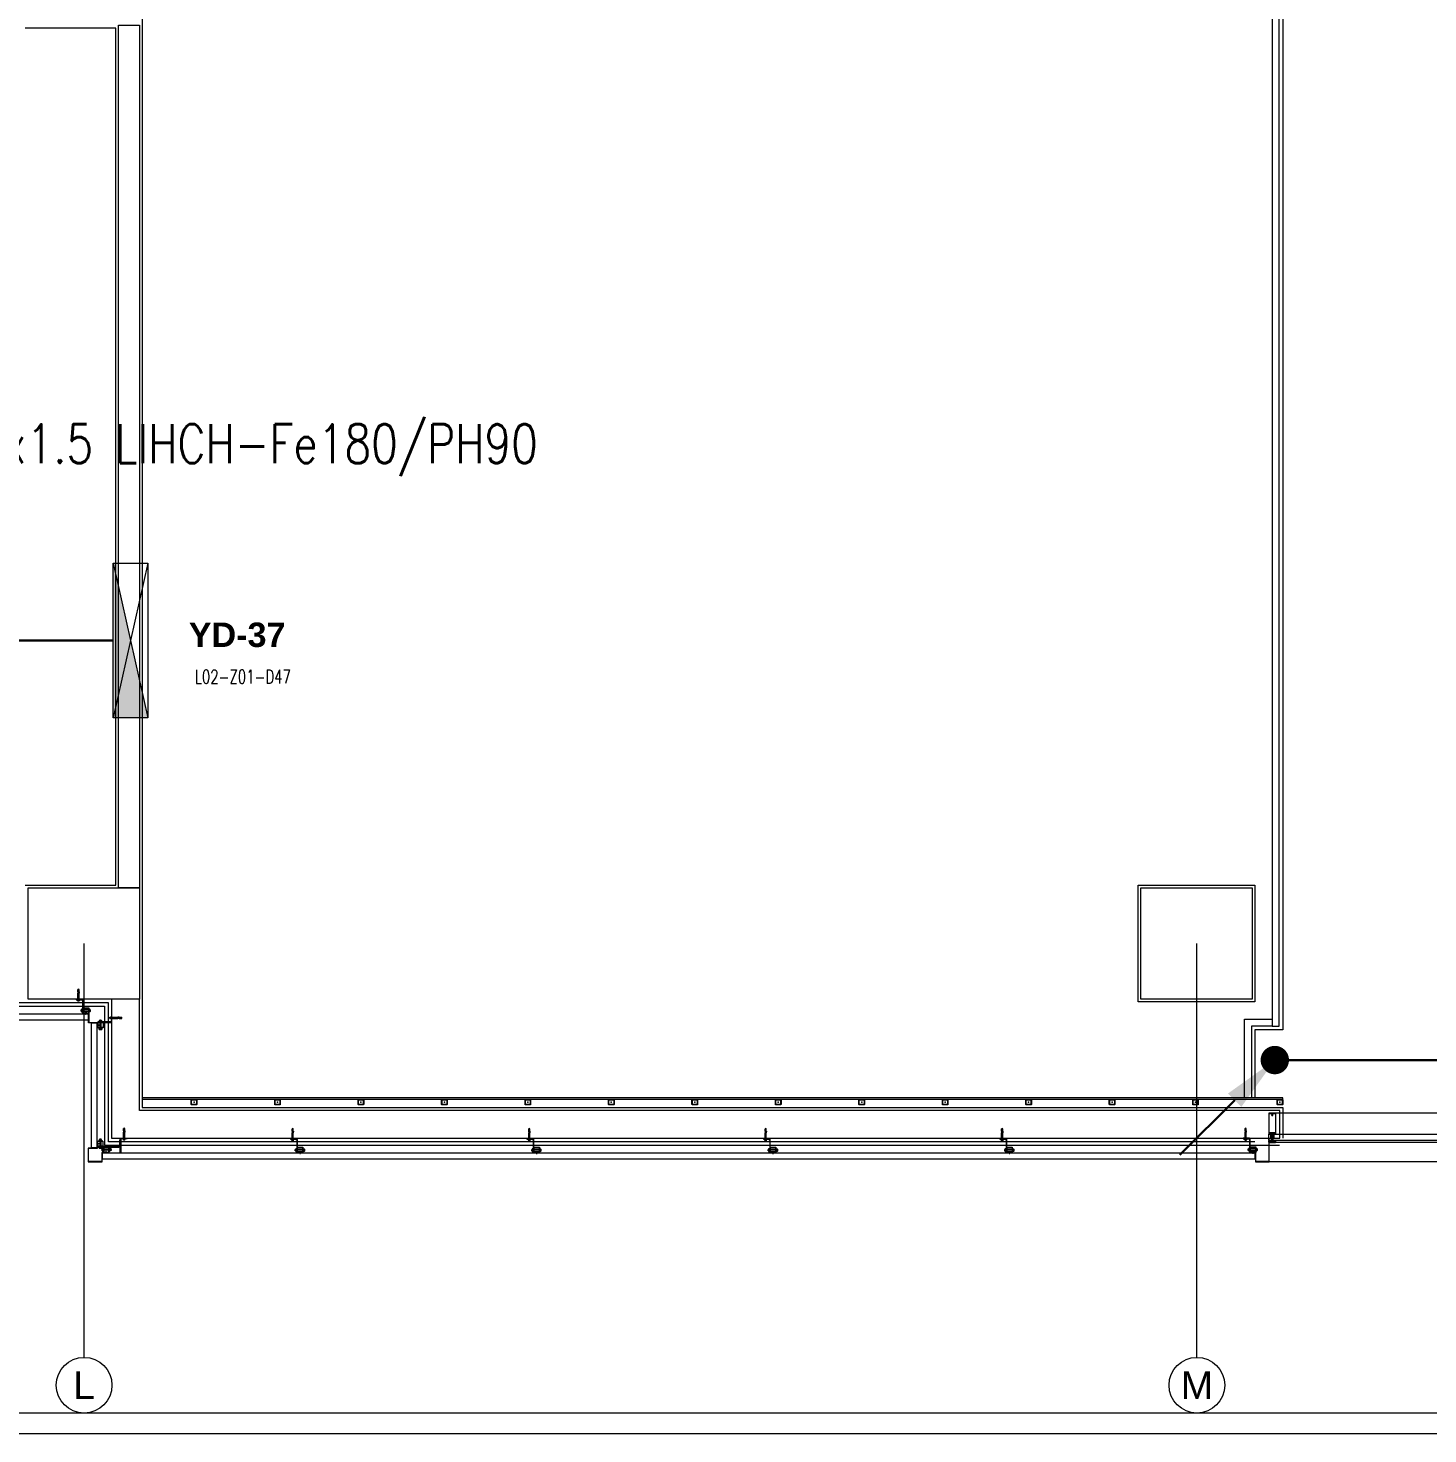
# Model space of a CAD drawing. Extents: x -3709 to 34962, y 0 to 8245.
# Drawn here: x 25396 to 26402, y 0 to 1011 of the extents above; entities that cross this region are included whole.
import ezdxf
from ezdxf.enums import TextEntityAlignment as Align

# ---------------------------------------------------------------- set-up
doc = ezdxf.new("R2010")
doc.units = 0
doc.linetypes.add('Grundrisse$0$AUSGEZOGEN', pattern=[2, 1, 1])
doc.layers.get('0').update_dxf_attribs({"color": 9, "lineweight": 9})
for name, color, linetype, lineweight in [('00', 9, 'Continuous', 9), ('01', 9, 'Continuous', 9), ('06C', 9, 'Continuous', 9), ('06D', 9, 'Continuous', 9), ('10', 9, 'Continuous', 9), ('10A', 9, 'Continuous', 9), ('11', 9, 'Continuous', 9), ('14', 9, 'Continuous', 9), ('15', 9, 'Continuous', 9), ('24', 9, 'Continuous', 9), ('33', 9, 'BATTING', 9), ('40A', 9, 'Continuous', 9), ('E-DEDEKTÖR NUMARALARI', 20, 'Continuous', 30), ('E-MODÜL HATTI', 6, 'Continuous', 30), ('E-OK', 3, 'Continuous', 30), ('E-YAZI', 7, 'Continuous', 30), ('EQ LIST', 7, 'Continuous', 13), ('H-DAMPER', 1, 'Continuous', 13)]:
    doc.layers.add(name, color=color, linetype=linetype, lineweight=lineweight)
doc.styles.add('Arial', font='arial.ttf', dxfattribs={"height": 2.5})
doc.styles.add('E-YAZI', font='txttw.shx')
doc.linetypes.add('BATTING', pattern='A,0.0001,-0.1,[134,ltypeshp.shx,S=0.1,R=0,X=-0.1,Y=0],-0.2,[134,ltypeshp.shx,S=0.1,R=180,X=0.1,Y=0],-0.1', length=0.4001)

# ---------------------------------------------------------------- blocks, each defined once
blk = doc.blocks.new('p-kolon-80x80-vw')
at = {"layer": '01'}
blk.add_lwpolyline([(-40, -40), (-40, 40), (40, 40), (40, -40)], close=True, dxfattribs=at)
blk = doc.blocks.new('p-profil-21')
at = {"layer": '10A', "linetype": 'Continuous'}
for points in [[(2.4, 20.8), (2.3, 20.9), (-2.3, 20.9), (-2.4, 20.8), (-2.4, 20.2), (-2.3, 20.2), (-2.3, 20.1), (-2.4, 19.8), (-2.5, 19.8), (-2.5, 20.8), (-2.4, 21), (-2.4, 21), (2.3, 21), (2.5, 20.9), (2.5, 20.8), (2.5, 19.8), (2.4, 19.8), (2.3, 20.1), (2.3, 20.2), (2.4, 20.2)], [(-2.1, 19.9), (-2, 19.9), (-2, 19.9), (-2, 19.8), (-2.4, 19.8), (-2.3, 20.2), (-2.2, 20.2), (-2.3, 20.2), (-2.3, 20.3), (-2.3, 20.3), (-2.3, 20.5), (-2.2, 20.6), (-2.1, 20.8), (-2.1, 20.8), (-2.1, 20.8), (-2.1, 20.7), (-2.1, 20.4), (-2, 20.3), (-1.1, 20.3), (-1, 20.2), (-1, 20.1), (-0.9, 20), (0, 20), (0, 20), (0, 20), (0.9, 20), (1, 20.1), (1, 20.2), (1.1, 20.3), (2, 20.3), (2, 20.4), (2, 20.7), (2.1, 20.8), (2.1, 20.8), (2.1, 20.8), (2.2, 20.6), (2.3, 20.5), (2.3, 20.3), (2.3, 20.3), (2.3, 20.2), (2.2, 20.2), (2.2, 20.2), (2.3, 19.8), (2, 19.8), (1.9, 19.9), (1.9, 19.9), (2.1, 19.9), (2.1, 20.1), (2, 20.2), (1.1, 20.2), (1.1, 19.9), (1.2, 19.9), (1.2, 19.9), (1.2, 19.8), (-1.2, 19.8), (-1.3, 19.9), (-1.3, 19.9), (-1.1, 19.9), (-1.1, 20.2), (-2, 20.2), (-2.1, 20.1)], [(2.5, 14.7), (2.5, 0.1), (2.5, 0), (2.3, 0), (-2.4, 0), (-2.5, 0.1), (-2.5, 0.1), (-2.5, 14.7), (-2.3, 14.7), (-2.2, 14.7), (-2.2, 14.6), (-2.3, 14.6), (-2.3, 14.4), (-1.9, 14.4), (-1.9, 14.4), (-1.8, 14.4), (-1.4, 14.4), (-1.4, 14.6), (-1.5, 14.6), (-1.5, 14.7), (-1.4, 14.7), (-1.1, 14.7), (-1.1, 14.6), (-1.2, 14.6), (-1.2, 14.4), (-0.7, 14.4), (-0.5, 14.5), (-0.5, 14.6), (-0.5, 15.7), (-0.5, 15.7), (-0.4, 15.7), (-0.2, 15.6), (-0.2, 15.6), (-0.2, 15.5), (-0.2, 15.4), (-0.2, 15.4), (-0.2, 15.4), (-0.2, 15.2), (-0.2, 15.2), (-0.2, 15.2), (-0.2, 15), (-0.2, 15), (-0.2, 15), (-0.2, 14.9), (-0.2, 14.8), (-0.2, 14.8), (-0.2, 14.7), (-0.2, 14.7), (-0.2, 14.6), (-0.2, 14.6), (-0.1, 14.4), (0, 14.3), (0.1, 14.4), (0.2, 14.6), (0.2, 14.7), (0.2, 14.7), (0.2, 14.8), (0.2, 14.9), (0.2, 14.9), (0.2, 15), (0.2, 15.1), (0.2, 15.1), (0.2, 15.1), (0.2, 15.3), (0.2, 15.3), (0.2, 15.3), (0.2, 15.4), (0.2, 15.5), (0.2, 15.5), (0.2, 15.6), (0.3, 15.6), (0.4, 15.7), (0.5, 15.7), (0.5, 15.7), (0.5, 14.6), (0.6, 14.5), (0.6, 14.4), (1.2, 14.4), (1.2, 14.6), (1.1, 14.6), (1.1, 14.7), (1.5, 14.7), (1.5, 14.7), (1.5, 14.6), (1.4, 14.6), (1.4, 14.4), (1.9, 14.4), (1.9, 14.4), (1.9, 14.4), (2.4, 14.4), (2.4, 14.6), (2.2, 14.6), (2.2, 14.7), (2.3, 14.7)]]:
    blk.add_lwpolyline(points, close=True, dxfattribs=at)
blk.add_lwpolyline([(2.3, 14.1), (-2.3, 14.1), (-2.3, 0.2), (-0.2, 0.2), (-0.1, 0.3), (-0.1, 0.7), (-0.2, 0.8), (-0.2, 0.8), (-0.3, 0.8), (-0.3, 0.9), (-0.3, 0.9), (-0.4, 1), (-0.4, 1), (-0.4, 1), (-0.4, 1.1), (-0.5, 1.2), (-0.5, 1.2), (-0.5, 1.3), (-0.4, 1.3), (-0.4, 1.4), (-0.4, 1.4), (-0.4, 1.5), (-0.3, 1.5), (-0.3, 1.6), (-0.2, 1.6), (-0.1, 1.5), (-0.1, 1.3), (-0.2, 1.3), (-0.2, 1.3), (-0.2, 1.2), (-0.2, 1.1), (-0.2, 1.1), (-0.1, 1.1), (-0.1, 1), (0, 1), (0.1, 1), (0.1, 1.1), (0.1, 1.1), (0.2, 1.1), (0.2, 1.2), (0.2, 1.3), (0.1, 1.3), (0.1, 1.3), (0.1, 1.4), (0.1, 1.5), (0.2, 1.6), (0.3, 1.6), (0.3, 1.5), (0.3, 1.5), (0.4, 1.4), (0.4, 1.4), (0.4, 1.3), (0.4, 1.3), (0.4, 1.2), (0.4, 1.2), (0.4, 1.1), (0.4, 1), (0.4, 1), (0.4, 1), (0.3, 0.9), (0.3, 0.9), (0.2, 0.8), (0.2, 0.8), (0.2, 0.8), (0.1, 0.7), (0.1, 0.3), (0.1, 0.2), (2.3, 0.2), (2.3, 14.1)], dxfattribs=at)
at = {"layer": '10A', "linetype": 'Grundrisse$0$AUSGEZOGEN'}
for points in [[(-0.9, 18.2), (-0.9, 18.2), (-0.5, 18.3), (-0.5, 18.2), (-0.6, 18.1), (-0.6, 18.1), (-0.9, 18.1), (-1, 18), (-1.1, 17.9), (-1.1, 17.6), (-1.1, 17.5), (-1.2, 17.5), (-1.2, 17.6), (-1.2, 17.9), (-1.2, 17.9), (-1.2, 18), (-1.2, 18), (-1.1, 18), (-1.1, 18.1), (-1.1, 18.1), (-1, 18.2), (-1, 18.2)], [(-0.9, 17.3), (-0.9, 17.3), (-0.5, 17.4), (-0.5, 17.3), (-0.6, 17.2), (-0.6, 17.2), (-0.9, 17.2), (-1, 17.1), (-1.1, 17), (-1.1, 16.7), (-1.1, 16.7), (-1.2, 16.6), (-1.2, 16.7), (-1.2, 17), (-1.2, 17), (-1.2, 17.1), (-1.2, 17.1), (-1.1, 17.2), (-1.1, 17.2), (-1.1, 17.2), (-1, 17.3), (-1, 17.3)], [(-0.9, 16.4), (-0.9, 16.5), (-0.5, 16.5), (-0.5, 16.4), (-0.6, 16.3), (-0.6, 16.3), (-0.9, 16.3), (-1, 16.2), (-1.1, 16.1), (-1.1, 15.8), (-1.1, 15.8), (-1.2, 15.8), (-1.2, 15.8), (-1.2, 16.1), (-1.2, 16.1), (-1.2, 16.2), (-1.2, 16.2), (-1.1, 16.3), (-1.1, 16.3), (-1.1, 16.4), (-1, 16.4), (-1, 16.4)], [(0.5, 15.8), (0.3, 15.8), (0.2, 15.7), (0.2, 15.6), (0.2, 15.4), (0.2, 15.2), (0.2, 15.2), (0.2, 15.1), (0.2, 15.1), (0.2, 15.1), (0.2, 14.9), (0.2, 14.8), (0.2, 14.8), (0.1, 14.6), (0, 14.6), (-0.1, 14.6), (-0.2, 14.8), (-0.2, 14.8), (-0.2, 14.9), (-0.2, 15.1), (-0.2, 15.1), (-0.2, 15.1), (-0.2, 15.2), (-0.2, 15.2), (-0.2, 15.4), (-0.2, 15.6), (-0.2, 15.7), (-0.3, 15.8), (-0.5, 15.8), (-0.5, 18.6), (-0.5, 18.7), (-0.4, 18.9), (-0.4, 19), (-0.4, 19), (-0.5, 19), (-0.5, 19), (-0.5, 19), (-0.5, 19.6), (-0.4, 19.7), (-0.3, 19.6), (-0.3, 19.5), (-0.3, 19.5), (-0.4, 19.5), (-0.4, 19.2), (-0.3, 19.1), (0, 18.8), (0, 18.8), (0, 18.8), (0.3, 19.1), (0.4, 19.2), (0.4, 19.5), (0.3, 19.5), (0.3, 19.5), (0.3, 19.6), (0.4, 19.7), (0.5, 19.6), (0.5, 19.6), (0.5, 19), (0.5, 19), (0.4, 19), (0.4, 19), (0.4, 18.9), (0.5, 18.7), (0.5, 18.6)], [(0.9, 18.2), (0.9, 18.2), (0.5, 18.3), (0.5, 18.2), (0.5, 18.1), (0.6, 18.1), (0.9, 18.1), (1, 18), (1.1, 17.9), (1.1, 17.6), (1.1, 17.5), (1.1, 17.5), (1.2, 17.6), (1.2, 17.9), (1.2, 17.9), (1.2, 18), (1.1, 18), (1.1, 18), (1.1, 18.1), (1.1, 18.1), (1, 18.2), (1, 18.2)], [(0.9, 17.3), (0.9, 17.3), (0.5, 17.4), (0.5, 17.3), (0.5, 17.2), (0.6, 17.2), (0.9, 17.2), (1, 17.1), (1.1, 17), (1.1, 16.7), (1.1, 16.7), (1.1, 16.6), (1.2, 16.7), (1.2, 17), (1.2, 17), (1.2, 17.1), (1.1, 17.1), (1.1, 17.2), (1.1, 17.2), (1.1, 17.2), (1, 17.3), (1, 17.3)], [(0.9, 16.4), (0.9, 16.5), (0.5, 16.5), (0.5, 16.4), (0.5, 16.3), (0.6, 16.3), (0.9, 16.3), (1, 16.2), (1.1, 16.1), (1.1, 15.8), (1.1, 15.8), (1.1, 15.8), (1.2, 15.8), (1.2, 16.1), (1.2, 16.1), (1.2, 16.2), (1.1, 16.2), (1.1, 16.3), (1.1, 16.3), (1.1, 16.4), (1, 16.4), (1, 16.4)]]:
    blk.add_lwpolyline(points, close=True, dxfattribs=at)
blk = doc.blocks.new('p-cephe-birincikat-onkisim')
at = {"layer": '06D'}
for points in [[(-240, -3762), (-903.1, -3762)], [(-240, -3783), (-903.1, -3783)], [(-240, -3797), (-908.1, -3797)]]:
    blk.add_lwpolyline(points, dxfattribs=at)
at = {"layer": '15', "linetype": 'Continuous'}
blk.add_lwpolyline([(-908, -3777), (-742.3, -3777), (-742.3, -3781.5), (-908, -3781.5)], close=True, dxfattribs=at)
at = {"xscale": -1, "rotation": 180}
blk.add_blockref('p-profil-21', (-905.5, -3762), dxfattribs=at)
blk = doc.blocks.new('cxvxv')
for p, q in [((-21988.4, 8561, 0), (-21988.4, 8560.3, 0)), ((-21988.4, 8560.3, 0), (-21986.6, 8560.3, 0)), ((-21986.9, 8561.1, 0), (-21988.2, 8561.1, 0)), ((-21988, 8561.2, 0), (-21987, 8561.3, 0)), ((-21988, 8561.3, 0), (-21988, 8561.3, 0)), ((-21988, 8561.2, 0), (-21988, 8561.3, 0)), ((-21988, 8561.3, 0), (-21987.9, 8561.3, 0)), ((-21988, 8561.1, 0), (-21987, 8561.2, 0)), ((-21988, 8561.1, 0), (-21988, 8561.2, 0)), ((-21988, 8561.2, 0), (-21988, 8561.2, 0)), ((-21988, 8561.1, 0), (-21988, 8561.1, 0)), ((-21988, 8561.1, 0), (-21988, 8561.1, 0)), ((-21988, 8561.1, 0), (-21988, 8561.1, 0)), ((-21988, 8561, 0), (-21988, 8560.3, 0)), ((-21988, 8560.3, 0), (-21987, 8560.3, 0)), ((-21988, 8560.3, 0), (-21988, 8560.3, 0)), ((-21988, 8560.1, 0), (-21988, 8555.6, 0)), ((-21987.5, 8561.3, 0), (-21987.9, 8561.3, 0)), ((-21987.7, 8561, 0), (-21987.7, 8561.1, 0)), ((-21987.7, 8561.1, 0), (-21987.7, 8561.1, 0)), ((-21987.5, 8561.3, 0), (-21987.1, 8561.3, 0)), ((-21987.1, 8561.3, 0), (-21987.1, 8561.2, 0)), ((-21987, 8561.3, 0), (-21987.1, 8561.3, 0)), ((-21987.1, 8561.3, 0), (-21987, 8561.3, 0)), ((-21987, 8561.3, 0), (-21987.1, 8561.3, 0)), ((-21987, 8561.3, 0), (-21987.1, 8561.3, 0)), ((-21987.1, 8561.2, 0), (-21987, 8561.2, 0)), ((-21987, 8561.2, 0), (-21987.1, 8561.2, 0)), ((-21987.1, 8561.2, 0), (-21987.1, 8561.1, 0)), ((-21987.1, 8561.1, 0), (-21987, 8561.1, 0)), ((-21987.1, 8560.6, 0), (-21987.1, 8561, 0)), ((-21987.1, 8560.6, 0), (-21987.1, 8560.3, 0)), ((-21987.1, 8560.3, 0), (-21987.1, 8560.3, 0)), ((-21987.1, 8555.6, 0), (-21987.1, 8560.1, 0)), ((-21987, 8560.3, 0), (-21987, 8560.3, 0)), ((-21987, 8555.6, 0), (-21987, 8560.1, 0)), ((-21986.6, 8560.3, 0), (-21986.6, 8561, 0)), ((-21988.4, 8555.4, 0), (-21986.6, 8555.4, 0)), ((-21988.4, 8554.7, 0), (-21988.4, 8555.4, 0)), ((-21986.9, 8554.7, 0), (-21988.2, 8554.7, 0)), ((-21988, 8555.4, 0), (-21987, 8555.4, 0)), ((-21988, 8554.7, 0), (-21988, 8555.4, 0)), ((-21988, 8555.4, 0), (-21988, 8555.4, 0)), ((-21987.1, 8555.1, 0), (-21987.1, 8555.4, 0)), ((-21987.1, 8555.4, 0), (-21987.1, 8555.4, 0)), ((-21987.1, 8555.1, 0), (-21987.1, 8554.7, 0)), ((-21987, 8555.4, 0), (-21987, 8555.4, 0)), ((-21986.6, 8555.4, 0), (-21986.6, 8554.7, 0))]:
    blk.add_line(p, q)
at = {"elevation": 0}
for points in [[(-21986.3, 8560.1), (-21988.7, 8560.1), (-21988.7, 8560.3), (-21986.3, 8560.3)], [(-21986.3, 8555.6), (-21988.7, 8555.6), (-21988.7, 8555.4), (-21986.3, 8555.4)]]:
    blk.add_lwpolyline(points, close=True, dxfattribs=at)
for points in [[(-21988, 8560.3), (-21988, 8560.3)], [(-21988, 8560.1), (-21988, 8555.6)], [(-21988, 8555.4), (-21988, 8555.4)]]:
    blk.add_lwpolyline(points, dxfattribs=at)
for centre, radius, start, end in [((-21988.2, 8560.8, 0), 0.315, 45.8497, 134.1503), ((-21987.5, 8560, 0), 1.12, 66.8701, 113.1299), ((-21987.5, 8560, 0), 1.12, 66.8701, 113.1299), ((-21986.9, 8560.8, 0), 0.313, 45.449, 134.551), ((-21988.2, 8555, 0), 0.315, 225.8497, 314.1503), ((-21987.5, 8555.8, 0), 1.12, 246.8701, 293.1299), ((-21987.5, 8555.8, 0), 1.12, 246.8701, 293.1299), ((-21986.9, 8555, 0), 0.313, 225.449, 314.551)]:
    blk.add_arc(centre, radius, start, end)
blk = doc.blocks.new('VIDA')
for p, q in [((-18072, 6524), (-18070, 6525)), ((-18072, 6524), (-18072, 6524)), ((-18072, 6524), (-18072, 6524)), ((-18070, 6523), (-18072, 6524)), ((-18070, 6525), (-18071, 6523)), ((-18071, 6523), (-18070, 6525)), ((-18070, 6523), (-18069, 6525)), ((-18070, 6525), (-18070, 6525)), ((-18070, 6525), (-18070, 6524)), ((-18070, 6524), (-18070, 6525)), ((-18070, 6525), (-18070, 6525)), ((-18070, 6525), (-18070, 6525)), ((-18070, 6525), (-18069, 6525)), ((-18070, 6524), (-18070, 6524)), ((-18069, 6522), (-18070, 6523)), ((-18070, 6523), (-18070, 6523)), ((-18069, 6523), (-18068, 6525)), ((-18069, 6522), (-18069, 6525)), ((-18069, 6525), (-18069, 6522)), ((-18069, 6525), (-18069, 6525)), ((-18069, 6525), (-18069, 6525)), ((-18069, 6525), (-18069, 6525)), ((-18069, 6525), (-18069, 6525)), ((-18069, 6525), (-18068, 6525)), ((-18069, 6523), (-18069, 6522)), ((-18068, 6522), (-18069, 6523)), ((-18069, 6523), (-18069, 6523)), ((-18069, 6522), (-18069, 6522)), ((-18067, 6525), (-18068, 6522)), ((-18068, 6523), (-18067, 6525)), ((-18068, 6525), (-18068, 6523)), ((-18068, 6522), (-18068, 6525)), ((-18068, 6525), (-18068, 6525)), ((-18068, 6525), (-18068, 6522)), ((-18068, 6525), (-18068, 6525)), ((-18068, 6525), (-18068, 6525)), ((-18068, 6525), (-18067, 6525)), ((-18068, 6523), (-18068, 6522)), ((-18068, 6522), (-18068, 6523)), ((-18068, 6523), (-18068, 6523)), ((-18068, 6523), (-18068, 6522)), ((-18067, 6522), (-18068, 6522)), ((-18068, 6522), (-18068, 6522)), ((-18066, 6525), (-18067, 6525)), ((-18067, 6523), (-18066, 6525)), ((-18066, 6525), (-18067, 6522)), ((-18067, 6525), (-18067, 6523)), ((-18067, 6522), (-18067, 6525)), ((-18067, 6525), (-18067, 6525)), ((-18067, 6525), (-18067, 6525)), ((-18067, 6525), (-18067, 6525)), ((-18067, 6522), (-18067, 6523)), ((-18067, 6523), (-18067, 6522)), ((-18067, 6523), (-18067, 6523)), ((-18067, 6523), (-18067, 6522)), ((-18066, 6522), (-18067, 6522)), ((-18066, 6525), (-18066, 6525)), ((-18066, 6525), (-18066, 6525)), ((-18066, 6525), (-18066, 6525)), ((-18066, 6525), (-18066, 6523)), ((-18066, 6522), (-18066, 6525)), ((-18065, 6525), (-18066, 6522)), ((-18066, 6523), (-18065, 6525)), ((-18066, 6525), (-18065, 6525)), ((-18066, 6523), (-18066, 6523)), ((-18066, 6523), (-18066, 6522)), ((-18066, 6523), (-18066, 6522)), ((-18066, 6522), (-18066, 6523)), ((-18065, 6522), (-18066, 6522)), ((-18065, 6525), (-18065, 6523)), ((-18065, 6522), (-18065, 6525)), ((-18065, 6525), (-18065, 6525)), ((-18065, 6525), (-18065, 6525)), ((-18065, 6525), (-18065, 6525)), ((-18065, 6525), (-18064, 6525)), ((-18065, 6523), (-18064, 6525)), ((-18064, 6525), (-18065, 6522)), ((-18065, 6522), (-18064, 6525)), ((-18065, 6523), (-18065, 6522)), ((-18065, 6523), (-18065, 6523)), ((-18065, 6523), (-18065, 6522)), ((-18065, 6522), (-18065, 6523)), ((-18064, 6523), (-18065, 6522)), ((-18064, 6523), (-18065, 6522)), ((-18065, 6522), (-18065, 6522)), ((-18064, 6525), (-18064, 6525)), ((-18064, 6525), (-18064, 6525)), ((-18064, 6525), (-18064, 6525)), ((-18064, 6525), (-18064, 6523)), ((-18064, 6522), (-18062, 6525)), ((-18062, 6525), (-18064, 6522)), ((-18064, 6523), (-18062, 6525)), ((-18062, 6525), (-18064, 6525)), ((-18064, 6523), (-18064, 6523)), ((-18062, 6523), (-18064, 6522)), ((-18062, 6523), (-18064, 6522)), ((-18064, 6522), (-18064, 6523)), ((-18064, 6522), (-18064, 6522)), ((-18063, 6522), (-18062, 6525)), ((-18061, 6525), (-18063, 6523)), ((-18062, 6525), (-18063, 6525)), ((-18062, 6523), (-18063, 6522)), ((-18063, 6522), (-18061, 6523)), ((-18062, 6523), (-18063, 6522)), ((-18063, 6523), (-18061, 6523)), ((-18063, 6522), (-18061, 6522)), ((-18062, 6525), (-18061, 6525)), ((-18062, 6525), (-18062, 6525)), ((-18062, 6525), (-18062, 6525)), ((-18062, 6525), (-18062, 6525)), ((-18061, 6525), (-18062, 6525)), ((-18062, 6523), (-18061, 6525)), ((-18061, 6525), (-18062, 6522)), ((-18062, 6522), (-18061, 6525)), ((-18061, 6523), (-18062, 6525)), ((-18062, 6525), (-18061, 6522)), ((-18062, 6525), (-18062, 6523)), ((-18062, 6525), (-18062, 6525)), ((-18062, 6525), (-18061, 6525)), ((-18062, 6523), (-18062, 6523)), ((-18062, 6522), (-18062, 6523)), ((-18061, 6523), (-18062, 6522)), ((-18061, 6523), (-18062, 6522)), ((-18062, 6522), (-18062, 6522)), ((-18061, 6525), (-18060, 6525)), ((-18061, 6525), (-18061, 6525)), ((-18061, 6525), (-18061, 6525)), ((-18061, 6525), (-18061, 6525)), ((-18061, 6525), (-18061, 6523)), ((-18061, 6522), (-18060, 6525)), ((-18060, 6525), (-18061, 6522)), ((-18061, 6523), (-18060, 6525)), ((-18061, 6523), (-18061, 6523)), ((-18060, 6523), (-18061, 6522)), ((-18060, 6523), (-18061, 6522)), ((-18061, 6522), (-18061, 6523)), ((-18061, 6522), (-18061, 6522)), ((-18060, 6525), (-18060, 6525)), ((-18060, 6525), (-18060, 6525)), ((-18060, 6525), (-18060, 6525)), ((-18060, 6525), (-18060, 6525)), ((-18060, 6525), (-18060, 6523)), ((-18060, 6523), (-18060, 6525)), ((-18059, 6525), (-18060, 6522)), ((-18060, 6522), (-18059, 6525)), ((-18060, 6525), (-18059, 6525)), ((-18059, 6524), (-18060, 6523)), ((-18060, 6522), (-18060, 6523)), ((-18060, 6523), (-18060, 6522)), ((-18060, 6523), (-18060, 6522)), ((-18060, 6523), (-18060, 6523)), ((-18060, 6523), (-18059, 6523)), ((-18060, 6522), (-18060, 6522)), ((-18058, 6527), (-18059, 6527)), ((-18059, 6521), (-18059, 6527)), ((-18059, 6525), (-18059, 6525)), ((-18058, 6521), (-18059, 6521))]:
    blk.add_line(p, q)
for points in [[(-18069, 6525), (-18069, 6523)], [(-18057, 6524), (-18057, 6524), (-18057, 6524), (-18057, 6523)]]:
    blk.add_lwpolyline(points)
for start, end in [(7.5095, 35.2427), (324.7573, 352.4905)]:
    blk.add_arc((-18062, 6524), 5.21, start, end)
blk = doc.blocks.new('çelik dübel')
at = {"ltscale": 7}
for p, q in [((-87, -2), (-85, 2)), ((-85, -6), (-85, 2)), ((-68, 2), (-85, 2)), ((-75, -6), (-75, 2)), ((-70, -6), (-70, 2)), ((-68, 3), (-58, 2)), ((-68, -7), (-68, 3)), ((-58, -6), (-58, 2)), ((-53, 2), (-58, 2)), ((-8, 2), (-58, 2)), ((-53, -6), (-53, 2)), ((-25, -6), (-25, 2)), ((-25, -6), (-24, 2)), ((-23, -6), (-22, 2)), ((-21, -6), (-20, 2)), ((-19, -6), (-18, 2)), ((-17, -6), (-16, 2)), ((-85, -6), (-87, -2)), ((-68, -6), (-85, -6)), ((-68, -7), (-58, -6)), ((-53, -5), (-58, -5)), ((-8, -6), (-58, -6))]:
    blk.add_line(p, q, dxfattribs=at)
for p, q in [((-15, -6), (-14, 2)), ((-13, -6), (-12, 2)), ((-11, -6), (-10, 1)), ((-10, -9), (-10, 5)), ((-9, 5), (-10, 5)), ((-10, 3), (-10, 5)), ((-9, -9), (-9, 5)), ((-8, 2), (-8, 3)), ((-8, -4), (-8, 0)), ((-5, 4), (-7, 4)), ((-5, 1), (-7, 1)), ((-4, 2), (-4, 3)), ((-1, 2), (-4, 2)), ((-4, -4), (-4, 0)), ((-3, -6), (-2, 2)), ((-1, -6), (0, 1)), ((0, -5), (0, 1)), ((-10, -7), (-10, -9)), ((-9, -9), (-10, -9)), ((-8, -6), (-8, -7)), ((-5, -5), (-7, -5)), ((-5, -8), (-7, -8)), ((-4, -6), (-4, -7)), ((-1, -6), (-4, -6))]:
    blk.add_line(p, q)
for points in [[(-68, 1), (-67, 0), (-67, 0), (-67, 0), (-66, -1), (-66, -1), (-66, -2), (-65, -2), (-65, -3), (-65, -3), (-65, -3), (-65, -3), (-64, -4), (-64, -4), (-64, -3), (-64, -3), (-63, -3), (-63, -3), (-63, -3), (-63, -2), (-62, -2), (-62, -2), (-62, -1), (-62, -1), (-61, -1), (-61, -1), (-61, -1), (-61, 0), (-61, 0), (-60, -1), (-60, -1), (-60, -1), (-60, -1), (-60, -1), (-60, -2), (-59, -2), (-59, -3), (-59, -3), (-59, -3), (-58, -3), (-58, -3)], [(-68, 0), (-68, 0), (-68, 0), (-68, -1), (-68, -1), (-68, -1), (-68, -1), (-68, -1), (-68, -1), (-68, -1), (-68, -1), (-68, -1), (-67, -1), (-67, -1), (-67, -1), (-67, -1), (-67, -1), (-67, -1), (-67, -1), (-67, -1), (-67, -1), (-67, -1), (-67, -1), (-67, -1), (-67, -1), (-67, -1), (-67, -1), (-67, -2), (-67, -2), (-67, -2), (-67, -2), (-67, -2), (-67, -2), (-67, -2), (-67, -2), (-67, -2), (-67, -2), (-67, -2), (-67, -2), (-67, -2), (-67, -2), (-67, -2), (-67, -2), (-66, -2), (-66, -3), (-66, -3), (-66, -3), (-66, -3), (-66, -3), (-66, -3), (-66, -3), (-66, -3), (-66, -3), (-66, -3), (-66, -3), (-66, -3), (-66, -3), (-66, -3), (-66, -3), (-66, -3), (-66, -3), (-66, -4), (-66, -4), (-66, -4), (-66, -4), (-66, -4), (-66, -4), (-66, -4), (-66, -4), (-66, -4), (-66, -4), (-66, -4), (-65, -4), (-65, -4), (-65, -4), (-65, -4), (-65, -4), (-65, -4), (-65, -4), (-65, -4), (-65, -4), (-65, -4), (-65, -4), (-65, -4), (-65, -4), (-65, -4), (-65, -5), (-65, -5), (-65, -5), (-64, -5), (-64, -5), (-64, -5), (-64, -5), (-64, -5), (-64, -5), (-64, -5), (-64, -5), (-64, -5), (-64, -5), (-64, -4), (-64, -4), (-64, -4), (-64, -4), (-64, -4), (-64, -4), (-63, -4), (-63, -4), (-63, -4), (-63, -4), (-63, -4), (-63, -4), (-63, -4), (-63, -4), (-63, -4), (-63, -4), (-63, -4), (-63, -4), (-63, -4), (-63, -4), (-63, -4), (-63, -4), (-63, -4), (-63, -4), (-63, -4), (-63, -4), (-63, -4), (-63, -4), (-63, -4), (-63, -4), (-62, -4), (-62, -4), (-62, -3), (-62, -3), (-62, -3), (-62, -3), (-62, -3), (-62, -3), (-62, -3), (-62, -3), (-62, -3), (-62, -3), (-62, -3), (-62, -3), (-62, -3), (-62, -3), (-62, -3), (-62, -3), (-62, -3), (-62, -3), (-62, -3), (-62, -3), (-62, -3), (-62, -3), (-62, -3), (-62, -3), (-62, -3), (-62, -2), (-61, -2), (-61, -2), (-61, -2), (-61, -2), (-61, -2), (-61, -2), (-61, -2), (-61, -2), (-61, -2), (-61, -2), (-61, -2), (-61, -2), (-61, -2), (-61, -2), (-61, -2), (-61, -2), (-61, -2), (-61, -2), (-61, -2), (-61, -2), (-61, -2), (-61, -2), (-61, -2), (-61, -2), (-61, -2), (-61, -2), (-61, -2), (-61, -2), (-61, -2), (-61, -2), (-61, -2), (-61, -2), (-61, -2), (-61, -2), (-61, -2), (-61, -2), (-61, -2), (-61, -2), (-61, -2), (-61, -2), (-61, -2), (-61, -2), (-61, -2), (-60, -2), (-60, -2), (-60, -2), (-60, -2), (-60, -3), (-60, -3), (-60, -3), (-60, -3), (-60, -3), (-60, -3), (-60, -3), (-60, -3), (-60, -3), (-60, -3), (-60, -3), (-60, -3), (-60, -3), (-60, -3), (-60, -3), (-60, -3), (-60, -3), (-60, -3), (-60, -4), (-60, -4), (-60, -4), (-60, -4), (-60, -4), (-60, -4), (-59, -4), (-59, -4), (-59, -4), (-59, -4), (-59, -4), (-59, -4), (-59, -4), (-59, -4), (-59, -4), (-59, -4), (-58, -4), (-58, -4), (-58, -5)]]:
    blk.add_lwpolyline(points)
for centre, start, end in [((-7, 3), 90, 180), ((-7, 2), 180, 270), ((-7, 0), 90, 180), ((-5, 3), 0, 90), ((-5, 2), 270, 0), ((-5, 0), 0, 90), ((-1, 1), 0, 90), ((-7, -4), 180, 270), ((-7, -6), 90, 180), ((-7, -7), 180, 270), ((-5, -4), 270, 0), ((-5, -6), 0, 90), ((-5, -7), 270, 0), ((-1, -5), 270, 0)]:
    blk.add_arc(centre, 1, start, end)
blk = doc.blocks.new('kjdol')
at = {"ltscale": 10, "elevation": -278.9}
blk.add_lwpolyline([(77394.1, 60089.9), (77403.3, 60089.9, 0.460237), (77404.2, 60090.8), (77404.2, 60094.9), (77403.8, 60094.9), (77403.8, 60091.3, -0.414214), (77402.8, 60090.3), (77394.1, 60090.3)], format="xyb", close=True, dxfattribs=at)
at = {"elevation": -249.8}
for points in [[(77398, 60089.9), (77398, 60085.9), (77394, 60085.9), (77394, 60089.9)], [(77397.8, 60089.7), (77397.8, 60086.1), (77394.2, 60086.1), (77394.2, 60089.7)]]:
    blk.add_lwpolyline(points, close=True, dxfattribs=at)
at = {"xscale": 0.1000000000058208, "yscale": 0.1000000000058208, "zscale": 0.1000000000058208, "rotation": 180}
blk.add_blockref('VIDA', (75587.8, 60740.3, -249.8), dxfattribs=at)
blk.add_blockref('cxvxv', (99383.5, 51530.1, -249.8))
at = {"extrusion": (0, 0, -1), "xscale": 0.1000000000058208, "yscale": 0.1000000000058208, "zscale": -0.0999999999999091}
blk.add_blockref('çelik dübel', (-77402.7, 60093.4, 459.2), dxfattribs=at)
blk = doc.blocks.new('cephekompozit2.kat')
at = {"layer": '10'}
for points in [[(2339.7, 25864.2), (2355, 25864.2, 0.460237), (2355.9, 25865.1), (2355.9, 25869.2), (2355.5, 25869.2), (2355.5, 25865.6, -0.414214), (2354.5, 25864.6), (2339.7, 25864.6)], [(2355.9, 25860), (2355.9, 25869.6, -0.460237), (2356.8, 25870.5), (2360.9, 25870.5), (2360.9, 25870.1), (2357.3, 25870.1, 0.414214), (2356.3, 25869.1), (2356.3, 25860)]]:
    blk.add_lwpolyline(points, format="xyb", close=True, dxfattribs=at)
for points in [[(2343.5, 25868.4), (2343.5, 25864.8), (2339.9, 25864.8), (2339.9, 25868.4)], [(2347.9, 25864.2), (2343.9, 25864.2), (2343.9, 25860.2), (2347.9, 25860.2)], [(2347.7, 25864), (2344.1, 25864), (2344.1, 25860.4), (2347.7, 25860.4)]]:
    blk.add_lwpolyline(points, close=True, dxfattribs=at)
at = {"layer": '10A'}
for points in [[(2332.8, 25955.5), (683.2, 25955.5), (683.2, 25960), (2332.8, 25960), (2332.8, 25955.5)], [(2335, 25953.3), (2335, 25863.8), (2339.5, 25863.8), (2339.5, 25953.3), (2335, 25953.3)], [(3168.3, 25860.3), (3168.3, 25860), (3172, 25860), (3172, 25853.5), (3182, 25853.5), (3182, 25864.5), (3182, 25864.5), (3182, 25870.5), (3181.7, 25870.5), (3181.7, 25853.8), (3172.3, 25853.8), (3172.3, 25860.3), (3168.3, 25860.3)], [(2333.2, 25863.3), (2339.7, 25863.3), (2339.7, 25868.6), (2339.5, 25868.6), (2339.5, 25863.5), (2333, 25863.5), (2333, 25853.5), (2343, 25853.5), (2343, 25860), (2347.9, 25860), (2347.9, 25860.2), (2342.8, 25860.2), (2342.8, 25853.7), (2333.2, 25853.7), (2333.2, 25863.3)]]:
    blk.add_lwpolyline(points, dxfattribs=at)
at = {"layer": '10A', "elevation": 29.1}
blk.add_lwpolyline([(2334.1, 25953.5), (2333.1, 25953.5), (2333.1, 25960), (2329.3, 25960), (2329.3, 25960.3), (2333.3, 25960.3), (2333.3, 25953.8), (2334.3, 25953.8), (2334.3, 25953.8), (2339.8, 25953.8), (2339.8, 25949.8), (2339.5, 25949.8), (2339.5, 25953.5), (2334.1, 25953.5), (2334.1, 25953.5)], dxfattribs=at)
at = {"layer": '10A'}
blk.add_lwpolyline([(3171.7, 25855.5), (2343.2, 25855.5), (2343.2, 25860), (3171.7, 25860)], close=True, dxfattribs=at)
at = {"layer": '33', "ltscale": 0.2}
blk.add_lwpolyline([(3171.7, 25868), (2347.5, 25868), (2347.5, 25967.8), (687.5, 25967.8), (687.5, 27013), (687.4, 29553), (2347.5, 29553), (2347.5, 29653), (3181.7, 29653)], dxfattribs=at)
at = {"layer": '10', "rotation": 90}
for p in [(62419.2, -51433.7, 308), (62573.2, -51534, 249.8), (62743.2, -51534, 249.8), (62913.2, -51534, 249.8), (63083.2, -51534, 249.8), (63258.2, -51533.7, 249.8)]:
    blk.add_blockref('kjdol', p, dxfattribs=at)
at = {"layer": '10'}
for name, p in [('kjdol', (-75054.2, -34136.1, 278.9)), ('cxvxv', (24329.2, 17308.6, 0))]:
    blk.add_blockref(name, p, dxfattribs=at)
at = {"layer": '10', "extrusion": (0, 0, -1), "xscale": 0.1000000000058208, "yscale": 0.1000000000058208, "zscale": -0.0999999999999091, "rotation": 270}
blk.add_blockref('çelik dübel', (-2358.6, 25869.1), dxfattribs=at)
at = {"layer": '10', "yscale": 0.1000000000058208}
for p, xscale, zscale, rotation in [((533.6, 26519), 0.1000000000058208, 0.1000000000058208, 180), ((2997.3, 24053.8), -0.1000000000058208, 0.1000000000021828, 89.97257103399262)]:
    blk.add_blockref('VIDA', p, dxfattribs=dict(at, xscale=xscale, zscale=zscale, rotation=rotation))
at = {"layer": '10', "xscale": -1, "rotation": 269.9725710339926}
blk.add_blockref('cxvxv', (-6201.3, 47854, 0), dxfattribs=at)
blk = doc.blocks.new('0_aks')
at = {"linetype": 'Continuous'}
blk.add_circle((0, 0), 2, dxfattribs=at)
at = {"style": 'Arial'}
blk.add_attdef('AKS', text='', height=2, dxfattribs=at).set_placement((0, 0), align=Align.MIDDLE_CENTER)
blk = doc.blocks.new('p-aks_vw')
at = {"layer": '24', "ltscale": 2}
for points in [[(4040, 40), (4040, -257.5)], [(4840, 40), (4840, -257.5)]]:
    blk.add_lwpolyline(points, dxfattribs=at)
at = {"layer": '24', "xscale": 10, "yscale": 10, "zscale": 10}
for p, values in [((4040.3, -277.5), {'AKS': 'L'}), ((4840.3, -277.5), {'AKS': 'M'})]:
    blk.add_blockref('0_aks', p, dxfattribs=at).add_auto_attribs(values)
blk = doc.blocks.new('Prf-40x40')
for points in [[(1.5, -2), (-1.5, -2, -0.414214), (-2, -1.5), (-2, 1.5, -0.414214), (-1.5, 2), (1.5, 2, -0.414214), (2, 1.5), (2, -1.5, -0.414214)], [(1.5, -1.7), (-1.5, -1.7, -0.414214), (-1.7, -1.5), (-1.7, 1.5, -0.414214), (-1.5, 1.7), (1.5, 1.7, -0.414214), (1.7, 1.5), (1.7, -1.5, -0.414214)]]:
    blk.add_lwpolyline(points, format="xyb", close=True)
blk.add_point((0, 0))
blk = doc.blocks.new('A$C231B0931')
h = blk.add_hatch(color=256)
h.paths.add_polyline_path([(447.5, 100), (920, 205.5), (-25, 205.6)])
h.paths.add_polyline_path([(-25, 205.6), (-25, -5.6), (447.5, 100)])
for p, q in [((920, -5.6), (-25, 205.6)), ((920, 205.5), (-25, -5.6))]:
    blk.add_line(p, q)
blk.add_lwpolyline([(920, 205.5), (920, -5.6), (-25, -5.6), (-25, 205.6)], close=True)
blk = doc.blocks.new('*U724')
at = {"layer": 'E-OK', "color": 3, "linetype": 'Continuous'}
blk.add_line((84.9, 84.8), (200.6, 200.5), dxfattribs=at)
at = {"layer": 'E-OK', "color": 4, "linetype": 'Continuous', "const_width": 30}
blk.add_lwpolyline([(-15, 0, 1), (15, 0, 1)], format="xyb", close=True, dxfattribs=at)
at = {"layer": 'E-OK', "color": 3, "linetype": 'Continuous'}
blk.add_solid([(99, 70.7), (70.7, 99), (0, 0)], dxfattribs=at)

msp = doc.modelspace()

# ---------------------------------------------------------------- linework, layer by layer
at = {"layer": '00'}
for points in [[(25475.8, 1012.5), (25475.8, 392.5), (25460.8, 392.5), (25460.8, 1012.5)], [(25475.8, 232.5), (25475.8, 312.5), (25455.8, 312.5), (25455.8, 212.5), (26295.8, 212.5), (26295.8, 232.5)]]:
    msp.add_lwpolyline(points, close=True, dxfattribs=at)
at = {"layer": '06C'}
msp.add_lwpolyline([(26277.8, 3964.3), (26277.8, 3914.5), (26297.8, 3914.5), (26297.8, 290.4), (26277.8, 290.4), (26277.8, 241.5)], dxfattribs=at)
at = {"layer": '06D', "elevation": 29.1}
msp.add_lwpolyline([(26297.3, 3997.5), (25450.8, 3997.5), (25450.8, 3897.5), (23790.8, 3897.5), (23790.8, 307.5), (25450.8, 307.5), (25450.8, 207.5), (26295.5, 207.5)], dxfattribs=at)
at = {"layer": '06D'}
msp.add_lwpolyline([(26290.3, 293), (26295.3, 293), (26295.3, 1470.5), (26290.3, 1470.5)], close=True, dxfattribs=at)
for points in [[(26270.3, 241.5), (26270.3, 298), (26290.3, 298)], [(26290.3, 293), (26275.3, 293), (26275.3, 241.5)]]:
    msp.add_lwpolyline(points, dxfattribs=at)
at = {"layer": '11', "elevation": -29.1}
msp.add_lwpolyline([(25477.8, 241.5), (25477.8, 240.5), (26297.8, 240.5), (26297.8, 241.5)], close=True, dxfattribs=at)
at = {"layer": '14'}
for points in [[(26297.8, 3992.5), (26297.8, 3970.5), (25477.8, 3970.5), (25477.8, 234.5), (26297.8, 234.5), (26297.8, 212.5)], [(25393.8, 394.5), (25458.8, 394.5), (25458.8, 1010.5), (25393.8, 1010.5)]]:
    msp.add_lwpolyline(points, dxfattribs=at)
msp.add_lwpolyline([(26193.8, 394.5), (26277.8, 394.5), (26277.8, 310.5), (26193.8, 310.5)], close=True, dxfattribs=at)
at = {"layer": '40A'}
for points in [[(27980, 0), (20985, 0), (20985, 4205), (27980, 4205)], [(21065, 4190), (27440.1, 4190), (27440.1, 15), (21065, 15)]]:
    msp.add_lwpolyline(points, close=True, dxfattribs=at)
at = {"layer": 'E-MODÜL HATTI', "ltscale": 50}
for p, q in [((25457, 570.3), (25178.1, 570.3)), ((26292.1, 268.7), (26684.1, 268.7))]:
    msp.add_line(p, q, dxfattribs=at)

# ---------------------------------------------------------------- block references
for name, p in [('cephekompozit2.kat', (23106.1, -25658)), ('p-cephe-birincikat-onkisim', (27195.8, 3992.5)), ('p-kolon-80x80-vw', (25435.8, 352.5)), ('p-kolon-80x80-vw', (26235.8, 352.5))]:
    msp.add_blockref(name, p)
at = {"layer": '10', "rotation": 180}
for p in [(25515.1, 238.5, -29.1), (25575.1, 238.5, -29.1), (25635.1, 238.5, -29.1), (25695.1, 238.5, -29.1), (25755.1, 238.5, -29.1), (25815.1, 238.5, -29.1), (25875.1, 238.5, -29.1), (25935.1, 238.5, -29.1), (25995.1, 238.5, -29.1), (26055.1, 238.5, -29.1), (26115.1, 238.5, -29.1), (26175.1, 238.5, -29.1), (26235.1, 238.5, -29.1), (26295.8, 238.5)]:
    msp.add_blockref('Prf-40x40', p, dxfattribs=at)
at = {"layer": '24'}
msp.add_blockref('p-aks_vw', (21395.8, 312.5), dxfattribs=at)
at = {"layer": 'E-OK', "xscale": -0.34, "yscale": 0.34, "zscale": 0.34, "rotation": 90}
msp.add_blockref('*U724', (26292.1, 268.7), dxfattribs=at)
at = {"layer": 'H-DAMPER', "xscale": 0.1176999999999996, "yscale": 0.1176999999999996, "zscale": 0.1176999999999996, "rotation": 90}
msp.add_blockref('A$C231B0931', (25481.2, 517.6), dxfattribs=at)

# ---------------------------------------------------------------- texts
at = {"layer": 'E-DEDEKTÖR NUMARALARI', "style": 'E-YAZI', "width": 0.7}
msp.add_text('L02-Z01-D47', height=10, dxfattribs=at).set_placement((25515.7, 539.3))
at = {"layer": 'E-YAZI', "color": 3, "style": 'E-YAZI', "width": 0.8}
msp.add_text('2x1.5 LIHCH-Fe180/PH90', height=28, dxfattribs=at).set_placement((25359.2, 697.8))
at = {"layer": 'EQ LIST', "color": 6, "insert": (25546.1, 574.3), "char_height": 17.55, "width": 288.049, "attachment_point": 5}
msp.add_mtext('{\\fArial|b1|i0|c162|p34;YD-37}', dxfattribs=at)

doc.saveas('drawing.dxf')
